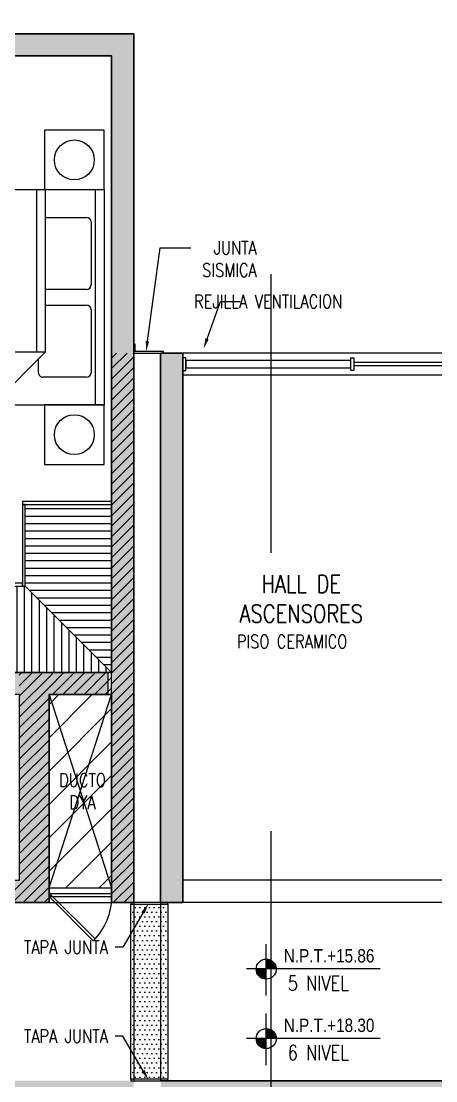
# Model space of a CAD drawing. Header units: millimetres. Extents: x -3 to 53, y -269 to 39.
# Drawn here: x 22.26 to 25.05, y -59.93 to -52.79 of the extents above; entities that cross this region are included whole.
import ezdxf
from ezdxf import colors
from ezdxf.entities.mleader import LeaderData, LeaderLine
from ezdxf.enums import TextEntityAlignment as Align
from ezdxf.math import Vec2, Vec3

# ---------------------------------------------------------------- set-up
doc = ezdxf.new("R2010")
doc.units = ezdxf.units.MM
doc.header["$LTSCALE"] = 15
for name, pattern in [('CENTER', [2, 1.25, -0.25, 0.25, -0.25]), ('HIDDEN', [0.375, 0.25, -0.125]), ('HIDDEN2', [0.1875, 0.125, -0.0625])]:
    doc.linetypes.add(name, pattern=pattern)
doc.layers.get('0').update_dxf_attribs({"color": 250})
for name, color, linetype in [('A-CORTE', 250, 'CENTER'), ('A-EST HATCH', 250, 'Continuous'), ('A-EST PLACAS', 250, 'Continuous'), ('A-EST VIGAS', 250, 'HIDDEN2'), ('A-HATCH', 250, 'Continuous'), ('A-LINEAS', 250, 'Continuous'), ('A-MOBILIARIO', 250, 'Continuous'), ('A-MURO BAJO', 251, 'Continuous'), ('A-NIVELES-NPT', 252, 'Continuous'), ('A-PROYECCIONES', 250, 'HIDDEN2'), ('A-TEXTO-ACABADO PISO', 250, 'Continuous'), ('A-TEXTO-AMBIENTE', 252, 'Continuous'), ('A-TEXTO-INDICACIONES', 250, 'Continuous'), ('AREA MODIF', 250, 'Continuous'), ('DLP_MOBILIARIO FIJO', 250, 'Continuous'), ('DLP_MURO BAJO', 250, 'Continuous'), ('MURO CF 60', 250, 'Continuous')]:
    doc.layers.add(name, color=color, linetype=linetype)
doc.layers.add('A-MUROS', color=252, linetype='Continuous', lineweight=30)
doc.styles.add('R80', font='ARIALN.TTF', dxfattribs={"height": 2.03})
doc.styles.add('ROMANS', font='romans.shx', dxfattribs={"width": 0.8})
doc.styles.add('TXT_COTAS', font='romans.shx', dxfattribs={"width": 0.8})
pattern_1 = [(45, (359.99941, -63.45593), (-0.035355339, 0.035355339), [])]

# ---------------------------------------------------------------- blocks, each defined once
blk = doc.blocks.new('EST.PT')
at = {"layer": 'A-EST HATCH'}
h = blk.add_hatch(color=256, dxfattribs=at)
h.dxf.hatch_style = 1
h.paths.add_polyline_path([(39.55, -2.74), (39.55, 3.325), (38.05, 3.325), (38.05, 2.575), (37.9, 2.575), (37.9, 3.525), (39.7, 3.525), (39.7, 2.65), (41.2, 2.65), (41.2, 3.15), (41.35, 3.15), (41.35, 2.45), (39.7, 2.45), (39.7, -2.74)])
h.paths.add_polyline_path([(18.45, 7.325), (20.05, 7.325), (20.05, 10.425), (18.85, 10.425), (18.85, 10.575), (20.2, 10.575), (20.2, 7.175), (18.45, 7.175)])
h.paths.add_polyline_path([(17.65, 10.575), (17.5, 10.575), (17.5, 7.175), (17.65, 7.175)])
h.paths.add_polyline_path([(12.15, 11.05), (11.85, 11.05), (11.85, 10.9), (12, 10.9), (12, 7.825), (12.15, 7.825)])
h.paths.add_polyline_path([(15.1, 10.425), (15.1, 7.325), (16.7, 7.325), (16.7, 7.175), (14.95, 7.175), (14.95, 10.575), (16.3, 10.575), (16.3, 10.425)])
h.paths.add_polyline_path([(5.85, 10.9), (5.25, 10.9), (5.25, 11.05), (6, 11.05), (6, 7.65), (4.85, 7.65), (4.85, 7.8), (5.85, 7.8)])
h.paths.add_polyline_path([(4.05, 11.05), (4.05, 7.65), (3.9, 7.65), (3.9, 11.05)])
h.paths.add_polyline_path([(3.1, 7.8), (1.5, 7.8), (1.5, 10.9), (2.7, 10.9), (2.7, 11.05), (1.35, 11.05), (1.35, 7.65), (3.1, 7.65)])
h.paths.add_polyline_path([(5.85, -2.65), (5.25, -2.65), (5.25, -2.8), (6, -2.8), (6, 0.6), (4.85, 0.6), (4.85, 0.45), (5.85, 0.45)])
h.paths.add_polyline_path([(4.05, -2.8), (4.05, 0.6), (3.9, 0.6), (3.9, -2.8)])
h.paths.add_polyline_path([(3.1, 0.45), (1.5, 0.45), (1.5, -2.65), (2.7, -2.65), (2.7, -2.8), (1.35, -2.8), (1.35, 0.6), (3.1, 0.6)])
h.paths.add_polyline_path([(8.7, 0.7), (8.85, 0.7), (8.85, -2.65), (9, -2.65), (9, -2.8), (8.7, -2.8)])
h.paths.add_polyline_path([(18.45, 0.925), (20.05, 0.925), (20.05, -2.175), (18.85, -2.175), (18.85, -2.325), (20.2, -2.325), (20.2, 1.075), (18.45, 1.075)])
h.paths.add_polyline_path([(17.65, -2.325), (17.5, -2.325), (17.5, 1.075), (17.65, 1.075)])
h.paths.add_polyline_path([(12.15, -2.8), (11.85, -2.8), (11.85, -2.65), (12, -2.65), (12, 0.425), (12.15, 0.425)])
h.paths.add_polyline_path([(15.1, -2.175), (15.1, 0.925), (16.7, 0.925), (16.7, 1.075), (14.95, 1.075), (14.95, -2.325), (16.3, -2.325), (16.3, -2.175)])
h.paths.add_polyline_path([(31.6, 7.325), (30, 7.325), (30, 10.425), (31.2, 10.425), (31.2, 10.575), (29.85, 10.575), (29.85, 7.175), (31.6, 7.175)])
h.paths.add_polyline_path([(32.4, 10.575), (32.55, 10.575), (32.55, 7.175), (32.4, 7.175)])
h.paths.add_polyline_path([(38.2, 11.05), (38.2, 10.9), (38.05, 10.9), (38.05, 7.825), (37.9, 7.825), (37.9, 11.05)])
h.paths.add_polyline_path([(34.95, 10.425), (34.95, 7.325), (33.35, 7.325), (33.35, 7.175), (35.1, 7.175), (35.1, 10.575), (33.75, 10.575), (33.75, 10.425)])
h.paths.add_polyline_path([(39.7, 5.8), (41.35, 5.8), (41.35, 5.1), (41.2, 5.1), (41.2, 5.6), (39.7, 5.6), (39.7, 4.725), (37.9, 4.725), (37.9, 5.675), (38.05, 5.675), (38.05, 4.925), (39.55, 4.925), (39.55, 10.99), (39.7, 10.99)])
h.paths.add_polyline_path([(44.2, 10.9), (44.8, 10.9), (44.8, 11.05), (44.05, 11.05), (44.05, 7.65), (45.2, 7.65), (45.2, 7.8), (44.2, 7.8)])
h.paths.add_polyline_path([(46, 11.05), (46, 7.65), (46.15, 7.65), (46.15, 11.05)])
h.paths.add_polyline_path([(46.95, 7.8), (48.55, 7.8), (48.55, 10.9), (47.35, 10.9), (47.35, 11.05), (48.7, 11.05), (48.7, 7.65), (46.95, 7.65)])
h.paths.add_polyline_path([(46, -2.8), (46, 0.6), (46.15, 0.6), (46.15, -2.8)])
h.paths.add_polyline_path([(46.95, 0.45), (48.55, 0.45), (48.55, -2.65), (47.35, -2.65), (47.35, -2.8), (48.7, -2.8), (48.7, 0.6), (46.95, 0.6)])
h.paths.add_polyline_path([(41.35, 0.7), (41.2, 0.7), (41.2, -2.65), (41.05, -2.65), (41.05, -2.8), (41.35, -2.8)])
h.paths.add_polyline_path([(31.6, 0.925), (30, 0.925), (30, -2.175), (31.2, -2.175), (31.2, -2.325), (29.85, -2.325), (29.85, 1.075), (31.6, 1.075)])
h.paths.add_polyline_path([(32.4, -2.325), (32.55, -2.325), (32.55, 1.075), (32.4, 1.075)])
h.paths.add_polyline_path([(37.9, -2.8), (38.2, -2.8), (38.2, -2.65), (38.05, -2.65), (38.05, 0.425), (37.9, 0.425)])
h.paths.add_polyline_path([(34.95, -2.175), (34.95, 0.925), (33.35, 0.925), (33.35, 1.075), (35.1, 1.075), (35.1, -2.325), (33.75, -2.325), (33.75, -2.175)])
h.paths.add_polyline_path([(10.35, 3.525), (12.15, 3.525), (12.15, 2.575), (12, 2.575), (12, 3.325), (10.5, 3.325), (10.5, -2.74), (10.35, -2.74), (10.35, 2.45), (8.7, 2.45), (8.7, 3.15), (8.85, 3.15), (8.85, 2.65), (10.35, 2.65)])
h.paths.add_polyline_path([(44.05, -2.8), (44.05, 0.6), (45.2, 0.6), (45.2, 0.45), (44.2, 0.45), (44.2, -2.65), (44.8, -2.65), (44.8, -2.8)])
h.paths.add_polyline_path([(46.9532, 5.55), (47.1, 5.55), (47.1, 6.75), (44.95, 6.75), (44.95, 6.6), (45.4, 6.6), (45.4, 5), (45.6, 5), (45.6, 6.6), (46.95, 6.6), (46.95, 5.55)], flags=17)
h.paths.add_polyline_path([(46.9532, 2.7), (47.1, 2.7), (47.1, 1.5), (44.95, 1.5), (44.95, 1.65), (45.4, 1.65), (45.4, 3.25), (45.6, 3.25), (45.6, 1.65), (46.95, 1.65), (46.95, 2.7)], flags=17)
h.paths.add_polyline_path([(41.1999, 4.2), (44.05, 4.2), (44.05, 6.75), (44.2, 6.75), (44.2, 4.2), (46.95, 4.2), (46.95, 4.8), (47.1, 4.8), (47.1, 4.2), (49.9, 4.2), (49.9, 8.15), (49.85, 8.15), (49.85, 8.25), (50.05, 8.25), (50.05, 0), (49.85, 0), (49.85, 0.1), (49.9, 0.1), (49.9, 4.05), (47.1, 4.05), (47.1, 3.45), (46.95, 3.45), (46.95, 4.05), (44.2, 4.05), (44.2, 1.5), (44.05, 1.5), (44.05, 4.05), (41.1999, 4.05)])
h.paths.add_polyline_path([(41.35, 11.05), (41.35, 7.55), (41.2, 7.55), (41.2, 10.9), (41.05, 10.9), (41.05, 11.05)])
h.paths.add_polyline_path([(10.35, 10.99), (10.35, 5.8), (8.7, 5.8), (8.7, 5.1), (8.85, 5.1), (8.85, 5.6), (10.35, 5.6), (10.35, 4.725), (12.15, 4.725), (12.15, 5.675), (12, 5.675), (12, 4.925), (10.5, 4.925), (10.5, 10.99)])
h.paths.add_polyline_path([(2.95, 4.2), (0.15, 4.2), (0.15, 8.15), (0.2, 8.15), (0.2, 8.25), (0, 8.25), (0, 0), (0.2, 0), (0.2, 0.1), (0.15, 0.1), (0.15, 4.05), (2.95, 4.05), (2.95, 3.45), (3.1, 3.45), (3.1, 4.05), (5.85, 4.05), (5.85, 1.5), (6, 1.5), (6, 4.05), (8.8501, 4.05), (8.8501, 4.2), (6, 4.2), (6, 6.75), (5.85, 6.75), (5.85, 4.2), (3.1, 4.2), (3.1, 4.8), (2.95, 4.8)])
h.paths.add_polyline_path([(8.7, 11.05), (9, 11.05), (9, 10.9), (8.85, 10.9), (8.85, 7.55), (8.7, 7.55)])
h.paths.add_polyline_path([(3.0968, 5.55), (2.95, 5.55), (2.95, 6.75), (5.1, 6.75), (5.1, 6.6), (4.65, 6.6), (4.65, 5), (4.45, 5), (4.45, 6.6), (3.1, 6.6), (3.1, 5.55)], flags=17)
h.paths.add_polyline_path([(3.0968, 2.7), (2.95, 2.7), (2.95, 1.5), (5.1, 1.5), (5.1, 1.65), (4.65, 1.65), (4.65, 3.25), (4.45, 3.25), (4.45, 1.65), (3.1, 1.65), (3.1, 2.7)], flags=17)
h.paths.add_polyline_path([(23.35, 4.725), (23.2, 4.725), (23.2, 8.425), (23.35, 8.425)])
h.paths.add_polyline_path([(27.6, 4.725), (37, 4.725), (37, 4.875), (33.45, 4.875), (33.45, 6.275), (33.25, 6.275), (33.25, 4.875), (30.35, 4.875), (30.35, 6.275), (30.2, 6.275), (30.2, 4.875), (27.8, 4.875), (27.8, 6.125), (29.45, 6.125), (29.45, 6.275), (27.175, 6.275), (27.175, 6.125), (27.6, 6.125)])
h.paths.add_polyline_path([(27.15, 4.725), (25.15, 4.725), (25.15, 4.875), (27, 4.875), (27, 8.275), (25.15, 8.275), (25.15, 8.425), (27, 8.425), (27, 10.575), (27.85, 10.575), (27.85, 10.425), (27.15, 10.425)])
h.paths.add_polyline_path([(22.45, 6.125), (22.45, 4.725), (13.05, 4.725), (13.05, 4.875), (16.6, 4.875), (16.6, 6.275), (16.8, 6.275), (16.8, 4.875), (19.7, 4.875), (19.7, 6.275), (19.85, 6.275), (19.85, 4.875), (22.25, 4.875), (22.25, 6.125), (20.6, 6.125), (20.6, 6.275), (22.845, 6.275), (22.845, 6.125)])
h.paths.add_polyline_path([(22.87, 10.425), (22.2, 10.425), (22.2, 10.575), (23.02, 10.575), (23.02, 4.725), (22.87, 4.725)])
h.paths.add_polyline_path([(23.02, 1.95), (23.02, -2.325), (22.2, -2.325), (22.2, -2.175), (22.87, -2.175), (22.87, 1.95)])
h.paths.add_polyline_path([(21.05, 1.975), (21.05, 2.125), (22.82, 2.125), (22.82, 3.375), (20.3, 3.375), (20.3, 1.975), (20.15, 1.975), (20.15, 3.375), (16.8, 3.375), (16.8, 1.975), (16.6, 1.975), (16.6, 3.375), (13.05, 3.375), (13.05, 3.525), (23.02, 3.525), (23.02, 1.975)])
h.paths.add_polyline_path([(27, 1.95), (27, -1.775), (23.35, -1.775), (23.35, 0.875), (25.7, 0.875), (25.7, 1.425), (26, 1.425), (26, 1.575), (25.55, 1.575), (25.55, 1.025), (23.35, 1.025), (23.35, 3.375), (26, 3.375), (26, 3.525), (23.2, 3.525), (23.2, -1.925), (27, -1.925), (27, -2.325), (27.85, -2.325), (27.85, -2.175), (27.15, -2.175), (27.15, 1.95)])
h.paths.add_polyline_path([(29, 1.975), (29, 2.125), (27.2, 2.125), (27.2, 3.375), (29.75, 3.375), (29.75, 1.975), (29.9, 1.975), (29.9, 3.375), (33.25, 3.375), (33.25, 1.975), (33.45, 1.975), (33.45, 3.375), (37, 3.375), (37, 3.525), (27, 3.525), (27, 1.975)])
at = {"layer": 'A-EST PLACAS'}
for points in [[(22.87, 10.425), (22.2, 10.425), (22.2, 10.575), (23.02, 10.575), (23.02, 4.725), (22.87, 4.725)], [(23.35, 4.725), (23.2, 4.725), (23.2, 8.425), (23.35, 8.425)], [(22.45, 6.125), (22.45, 4.725), (13.05, 4.725), (13.05, 4.875), (16.6, 4.875), (16.6, 6.275), (16.8, 6.275), (16.8, 4.875), (19.7, 4.875), (19.7, 6.275), (19.85, 6.275), (19.85, 4.875), (22.25, 4.875), (22.25, 6.125), (20.6, 6.125), (20.6, 6.275), (22.845, 6.275), (22.845, 6.125)]]:
    blk.add_lwpolyline(points, close=True, dxfattribs=at)
at = {"layer": 'A-EST VIGAS'}
for p, q in [((25.15, 8.425), (23.35, 8.425)), ((25.15, 8.275), (23.35, 8.275)), ((23.02, 4.725), (23.02, 3.525)), ((23.2, 4.725), (23.2, 3.525))]:
    blk.add_line(p, q, dxfattribs=at)
for points in [[(25.15, 4.875), (23.35, 4.875)], [(25.15, 4.725), (23.35, 4.725)]]:
    blk.add_lwpolyline(points, dxfattribs=at)
blk = doc.blocks.new('CAMA 2PLAZAS C_VELADOR')
for p, q in [((-1.8499, 0), (-0.3999, 0)), ((-1.8499, -0.06), (-1.8499, 0)), ((-0.3999, 0), (-0.3999, -0.06))]:
    blk.add_line(p, q)
at = {"linetype": 'Continuous'}
for p, q in [((-1.8499, -0.06), (-0.3999, -0.06)), ((-1.8499, -1.9), (-1.8499, -0.06)), ((-0.3999, -0.06), (-0.3999, -1.9)), ((-1.6633, -0.3958), (-1.6633, -0.1184)), ((-1.6327, -0.0878), (-1.2086, -0.0878)), ((-1.1779, -0.1184), (-1.1779, -0.3958)), ((-1.0719, -0.3958), (-1.0719, -0.1184)), ((-1.0413, -0.0878), (-0.6172, -0.0878)), ((-0.5866, -0.1184), (-0.5866, -0.4118)), ((-1.8499, -0.396), (-0.7546, -0.396)), ((-0.3999, -0.7507), (-0.7546, -0.396)), ((-0.7546, -0.396), (-0.7546, -0.7507)), ((-0.7546, -0.452), (-1.8499, -0.452)), ((-0.6172, -0.4424), (-0.7082, -0.4424)), ((-0.7546, -0.7507), (-0.3999, -0.7507)), ((-0.3999, -1.9), (-1.8499, -1.9))]:
    blk.add_line(p, q, dxfattribs=at)
for points in [[(-2.2499, -0.4), (-1.8499, -0.4), (-1.8499, 0), (-2.2499, 0)], [(-0.4, -0.4), (0, -0.4), (0, 0), (-0.4, 0)]]:
    blk.add_lwpolyline(points, close=True)
for centre in [(-2.0499, -0.2), (-0.2, -0.2)]:
    blk.add_circle(centre, 0.1344)
for centre, start, end in [((-1.6327, -0.1184), 90, 180), ((-1.2086, -0.1184), 0, 90), ((-1.0413, -0.1184), 90, 180), ((-0.6172, -0.1184), 0, 90), ((-0.6172, -0.4118), 270, 0)]:
    blk.add_arc(centre, 0.0306, start, end, dxfattribs=at)
blk = doc.blocks.new('N.01')
at = {"layer": 'A-HATCH'}
h = blk.add_hatch(dxfattribs=at)
h.set_pattern_fill('DOTS', color=256, scale=0.02)
h.set_pattern_definition([(0, (74.125015, 7.025), (0.015875, 0.03175), [0, -0.03175])])
h.paths.add_polyline_path([(4, 5.835), (4.25, 5.835), (4.25, 7.015), (4, 7.015)])
at = {"elevation": 0}
for points in [[(3.88, 10.625), (2.77, 10.625), (2.77, 10.675), (3.88, 10.675)], [(4, 7.025), (4.25, 7.025), (4.25, 7.015), (4, 7.015)], [(4, 5.835), (4.25, 5.835), (4.25, 7.015), (4, 7.015)], [(4, 5.835), (4.25, 5.835), (4.25, 5.825), (4, 5.825)]]:
    blk.add_lwpolyline(points, close=True, dxfattribs=at)
at = {"layer": 'A-MUROS'}
blk.add_line((4.05, 5.825, 0), (1.25, 5.825, 0), dxfattribs=at)
at = {"layer": 'A-MUROS', "elevation": 0}
blk.add_lwpolyline([(3.9, 7.025), (4.05, 7.025), (4.05, 10.725), (3.9, 10.725)], close=True, dxfattribs=at)
at = {"layer": 'DLP_MOBILIARIO FIJO', "elevation": 0}
blk.add_lwpolyline([(2.12, 10.66), (2.75, 10.66), (2.75, 10.64), (2.12, 10.64)], dxfattribs=at)
for points in [[(2.75, 10.6075), (2.77, 10.6075), (2.77, 10.6925), (2.75, 10.6925)], [(3.9, 10.6075), (3.88, 10.6075), (3.88, 10.6925), (3.9, 10.6925)]]:
    blk.add_lwpolyline(points, close=True, dxfattribs=at)
at = {"layer": 'DLP_MURO BAJO'}
for p, q in [((2.1, 10.725, 0), (3.9, 10.725, 0)), ((2.1, 10.575, 0), (3.9, 10.575, 0))]:
    blk.add_line(p, q, dxfattribs=at)
blk = doc.blocks.new('SIM NIVEL PLANTA')
at = {"linetype": 'Continuous'}
h = blk.add_hatch(dxfattribs=at)
h.set_pattern_fill('_USER', color=256, scale=0.089997, angle=45, style=0, pattern_type=0)
h.set_pattern_definition([(45, (31854.49523, 23864.84028), (-0.06363728001, 0.06363728001), [])])
h.paths.add_polyline_path([(-17.33, 0), (-15.98, 0, 0.409209), (-17.33, 1.33)])
h.paths.add_polyline_path([(-18.68, 0, 0.004279), (-18.68, -0.02, 0.414214), (-17.33, -1.37), (-17.33, 0)])
for p, q in [((-17.33, -3.58), (-17.33, 3.34)), ((-2, 0), (-20, 0))]:
    blk.add_line(p, q)
blk.add_circle((-17.33, -0.02), 1.35, dxfattribs=at)
at = {"style": 'R80'}
blk.add_attdef('N.P.T.+0.00', text='', height=1.8, dxfattribs=at).set_placement((-8.87, 1.77), align=Align.MIDDLE_CENTER)
blk = doc.blocks.new('*U93')
at = {"linetype": 'HIDDEN', "ltscale": 0.2}
for p, q in [((0.2968, 0.2968), (0, 0)), ((0.0127, -0.0127), (0.309, 0.2835)), ((0, 0), (0.0127, -0.0127))]:
    blk.add_line(p, q, dxfattribs=at)
blk.add_arc((0, 0), 0.4195, 0, 45, dxfattribs=at)
blk = doc.blocks.new('Cortes-Elev.')
at = {"layer": 'A-CORTE', "linetype": 'CENTER', "ltscale": 0.5}
blk.add_lwpolyline([(23.945, 20.8306), (23.945, 37.8534)], dxfattribs=at)
blk = doc.blocks.new('TEXTO DUCTOS PT')
at = {"layer": 'A-TEXTO-INDICACIONES', "insert": (21.325, -5.575, 0), "char_height": 0.09, "width": 0.4157, "attachment_point": 5, "style": 'ROMANS'}
blk.add_mtext('\\pxsm1,t16;DUCTO DYA', dxfattribs=at)

msp = doc.modelspace()

# ---------------------------------------------------------------- hatches: boundary and pattern name
at = {"layer": 'DLP_MOBILIARIO FIJO'}
h = msp.add_hatch(dxfattribs=at)
h.set_pattern_fill('_USER', color=256, scale=0.05, angle=180, pattern_type=0)
h.set_pattern_definition([(180, (-9788.895913, -3248.926706), (-6e-18, -0.05), [])])
h.paths.add_polyline_path([(22.87, -56.0489), (22.87, -57.1789), (22.29, -56.5989), (22.29, -56.0489)])
h = msp.add_hatch(dxfattribs=at)
h.set_pattern_fill('_USER', color=256, scale=0.05, angle=270, pattern_type=0)
h.set_pattern_definition([(270, (-7174.565155, -2490.44867), (0.05, -9e-18), [])])
h.paths.add_polyline_path([(21.0686, -57.1789), (22.87, -57.1789), (22.29, -56.5989), (21.0686, -56.5989)])
at = {"layer": 'MURO CF 60'}
h = msp.add_hatch(dxfattribs=at)
h.set_pattern_fill('_USER', color=256, scale=0.05, angle=45, pattern_type=0)
h.set_pattern_definition(pattern_1)
h.paths.add_polyline_path([(22.4494, -58.5809), (22.2494, -58.5809), (22.2494, -57.1809), (22.4494, -57.1809)])
h = msp.add_hatch(dxfattribs=at)
h.set_pattern_fill('_USER', color=256, scale=0.05, angle=45, pattern_type=0)
h.set_pattern_definition(pattern_1)
h.paths.add_polyline_path([(22.4494, -57.1809), (22.87, -57.1809), (22.87, -57.3309), (22.4494, -57.3309)])
h = msp.add_hatch(dxfattribs=at)
h.set_pattern_fill('_USER', color=256, scale=0.05, angle=45, pattern_type=0)
h.set_pattern_definition(pattern_1)
h.paths.add_polyline_path([(19.7494, -58.5809), (22.4494, -58.5809), (22.4494, -58.7309), (19.7494, -58.7309)])

# ---------------------------------------------------------------- linework, layer by layer
at = {"layer": 'A-LINEAS'}
for p, q in [((22.45, -57.3289), (22.87, -58.6289, 0)), ((22.45, -58.6289), (22.87, -57.3289, 0))]:
    msp.add_line(p, q, dxfattribs=at)
at = {"layer": 'A-MOBILIARIO'}
for p, q in [((22.45, -58.6689), (22.87, -58.6689, 0)), ((22.45, -58.6889), (22.87, -58.6889, 0))]:
    msp.add_line(p, q, dxfattribs=at)
at = {"layer": 'A-MURO BAJO'}
for p, q in [((22.45, -58.6289), (22.87, -58.6289, 0)), ((22.45, -58.7289), (22.87, -58.7289, 0))]:
    msp.add_line(p, q, dxfattribs=at)
at = {"layer": 'A-MUROS'}
msp.add_line((22.4, -58.7289, 0), (13.05, -58.7289), dxfattribs=at)
msp.add_lwpolyline([(22.87, -58.7289), (22.87, -57.3289), (22.45, -57.3289), (22.45, -58.7289), (22.4, -58.7289)], dxfattribs=at)
at = {"layer": 'DLP_MOBILIARIO FIJO', "elevation": 0}
for points in [[(22.27, -56.0289), (22.27, -56.0489), (22.87, -56.0489), (22.87, -56.0289)], [(22.27, -56.5989), (22.29, -56.5989), (22.29, -56.0489), (22.27, -56.0489)]]:
    msp.add_lwpolyline(points, close=True, dxfattribs=at)
for points in [[(22.87, -56.0489), (22.87, -57.1789), (22.29, -56.5989), (22.29, -56.0489)], [(22.27, -56.5989), (22.27, -56.5789), (21.0486, -56.5789), (21.0486, -56.5989), (22.29, -56.5989)]]:
    msp.add_lwpolyline(points, dxfattribs=at)
at = {"layer": 'DLP_MOBILIARIO FIJO'}
msp.add_lwpolyline([(22.29, -56.5989), (22.87, -57.1789), (21.0686, -57.1789), (21.0686, -56.5989)], dxfattribs=at)

# ---------------------------------------------------------------- block references
at = {"layer": 'A-EST PLACAS'}
msp.add_blockref('EST.PT', (0, -63.4539), dxfattribs=at)
at = {"layer": 'A-MOBILIARIO', "extrusion": (-4.49068e-08, -3.60286e-08, 1), "rotation": 270}
msp.add_blockref('CAMA 2PLAZAS C_VELADOR', (22.82, -55.7789, 0), dxfattribs=at)
at = {"layer": 'A-PROYECCIONES', "ltscale": 0.25, "xscale": -1, "rotation": 180}
msp.add_blockref('*U93', (22.45, -58.6889), dxfattribs=at)

# ---------------------------------------------------------------- next in the draw order: block references
at = {"xscale": -1}
msp.add_blockref('N.01', (27.25, -65.7539, 0), dxfattribs=at)

# ---------------------------------------------------------------- next in the draw order: hatches: boundary and pattern name
at = {"layer": 'AREA MODIF'}
h = msp.add_hatch(dxfattribs=at)
h.set_pattern_fill('ANSI31', color=256, scale=0.05, style=0)
h.set_pattern_definition([(45, (-0.0006, -63.45593), (-0.1122532, 0.1122532), [])])
h.paths.add_polyline_path([(22.4494, -57.3309), (22.87, -57.3309), (22.87, -58.6309), (22.4494, -58.6309)])
h.paths.add_polyline_path([(27.5994, -58.6309), (27.1494, -58.6309), (27.1494, -57.3309), (27.5994, -57.3309)])
at = {"layer": 'MURO CF 60'}
h = msp.add_hatch(dxfattribs=at)
h.set_pattern_fill('_USER', color=256, scale=0.05, angle=45, pattern_type=0)
h.set_pattern_definition([(45, (359.96941, -63.45593), (-0.035355339, 0.035355339), [])])
h.paths.add_polyline_path([(22.8694, -55.0289), (23.0194, -55.0289), (23.0194, -58.7309), (22.8694, -58.7309)])

# ---------------------------------------------------------------- next in the draw order: linework, layer by layer
at = {"elevation": 0}
msp.add_lwpolyline([(23.03, -55.0189), (23.03, -54.9689), (23.02, -54.9689), (23.02, -55.0289), (23.2199, -55.0289), (23.2199, -55.0189)], close=True, dxfattribs=at)
at = {"layer": 'A-MUROS'}
msp.add_lwpolyline([(22.87, -58.7289), (23.02, -58.7289), (23.02, -52.8789), (22.2, -52.8789), (22.2, -53.0289), (22.87, -53.0289), (22.87, -57.1789), (20.6, -57.1789)], dxfattribs=at)

# ---------------------------------------------------------------- next in the draw order: block references
at = {"layer": 'A-CORTE'}
msp.add_blockref('Cortes-Elev.', (0, -88.4539), dxfattribs=at)
at = {"layer": 'A-NIVELES-NPT', "xscale": 0.05, "yscale": 0.05, "zscale": 0.05}
for p, values in [((24.7776, -59.1758), {'N.P.T.+0.00': 'N.P.T.+15.86'}), ((24.7776, -59.6438), {'N.P.T.+0.00': 'N.P.T.+18.30'})]:
    msp.add_blockref('SIM NIVEL PLANTA', p, dxfattribs=at).add_auto_attribs(values)
at = {"layer": 'A-TEXTO-INDICACIONES'}
msp.add_blockref('TEXTO DUCTOS PT', (1.35, -52.4039), dxfattribs=at)

# ---------------------------------------------------------------- next in the draw order: texts
at = {"layer": 'A-NIVELES-NPT', "style": 'ROMANS', "width": 0.8}
for s, p in [('5 NIVEL', (24.0558, -59.3215)), ('6 NIVEL', (24.0558, -59.7895))]:
    msp.add_text(s, height=0.1, rotation=360, dxfattribs=at).set_placement(p)
at = {"layer": 'A-TEXTO-ACABADO PISO', "insert": (24.0853, -56.9268), "char_height": 0.09, "attachment_point": 2, "rotation": 359.99998, "style": 'ROMANS'}
msp.add_mtext_dynamic_manual_height_columns('PISO CERAMICO', width=1.20225, gutter_width=12.5, heights=[0], dxfattribs=at)
at = {"layer": 'A-TEXTO-AMBIENTE', "insert": (24.1472, -56.6835, 0), "char_height": 0.12, "width": 1.061918, "attachment_point": 5, "style": 'ROMANS'}
msp.add_mtext('\\pxqc;HALL DE \\PASCENSORES', dxfattribs=at)

# ---------------------------------------------------------------- next in the draw order: leaders
at = {"layer": 'A-TEXTO-INDICACIONES'}
ml = msp.add_multileader_mtext('Standard', dxfattribs=at)
ml.set_content('\\pxsm1,t16;JUNTA \\PSISMICA', color=256, style='TXT_COTAS')
ml.set_leader_properties(color=256)
ml.build(insert=Vec2(0, 0))
ml.multileader.update_dxf_attribs({"dogleg_length": 0.05, "arrow_head_size": 0.07})
ctx = ml.context
ctx.base_point, ctx.char_height, ctx.arrow_head_size, ctx.landing_gap_size, ctx.plane_origin = Vec3(23.4032, -54.3205), 0.09, 0.07, 0.05, Vec3(24.1169, -53.7371)
ctx.text_align_type = 2
notes = []
notes.append((ctx, [(1, (1, 1, 0), (23.1969, -54.3205), (1, 0), 0.2064, [(0, [(23.1025, -55.0189)], 0, [])])]))
ctx.mtext.insert, ctx.mtext.width, ctx.mtext.defined_height, ctx.mtext.alignment, ctx.mtext.flow_direction = Vec3(23.8475, -54.2755), 1.024058, 0.5146, 3, 5
ml = msp.add_multileader_mtext('Standard', dxfattribs=at)
ml.set_content('\\pxsm1,t16;REJILLA VENTILACION', color=256, style='TXT_COTAS')
ml.set_leader_properties(color=256)
ml.build(insert=Vec2(0, 0))
ml.multileader.update_dxf_attribs({"dogleg_length": 0.05, "arrow_head_size": 0.07})
ctx = ml.context
ctx.base_point, ctx.char_height, ctx.arrow_head_size, ctx.landing_gap_size, ctx.plane_origin = Vec3(23.7348, -54.6814), 0.09, 0.07, 0.05, Vec3(24.6146, -54.8197)
ctx.text_align_type = 2
notes.append((ctx, [(1, (1, 1, 0), (23.6045, -54.6814), (1, 0), 0.1303, [(0, [(23.4896, -54.9993)], 0, [])])]))
ctx.mtext.insert, ctx.mtext.width, ctx.mtext.defined_height, ctx.mtext.alignment, ctx.mtext.flow_direction = Vec3(24.4225, -54.6364), 1.024058, 0.5146, 3, 5
ml = msp.add_multileader_mtext('Standard', dxfattribs=at)
ml.set_content('\\pxsm1,t16;TAPA JUNTA ', color=256, style='TXT_COTAS')
ml.set_leader_properties(color=256)
ml.build(insert=Vec2(0, 0))
ml.multileader.update_dxf_attribs({"dogleg_length": 0.05, "arrow_head_size": 0.07})
ctx = ml.context
ctx.base_point, ctx.char_height, ctx.arrow_head_size, ctx.landing_gap_size, ctx.plane_origin = Vec3(22.4832, -59.0295), 0.09, 0.07, 0.05, Vec3(23.2535, -58.9152)
ctx.text_align_type = 2
notes.append((ctx, [(0, (1, 1, 0), (22.9452, -59.0295), (-1, 0), 0.05, [(0, [(23.1188, -58.7356)], 0, [])])]))
ctx.mtext.insert, ctx.mtext.width, ctx.mtext.defined_height, ctx.mtext.alignment, ctx.mtext.flow_direction = Vec3(22.8452, -58.9845), 0.539448, 0.5146, 3, 5
ml = msp.add_multileader_mtext('Standard', dxfattribs=at)
ml.set_content('\\pxsm1,t16;TAPA JUNTA ', color=256, style='TXT_COTAS')
ml.set_leader_properties(color=256)
ml.build(insert=Vec2(0, 0))
ml.multileader.update_dxf_attribs({"dogleg_length": 0.05, "arrow_head_size": 0.07})
ctx = ml.context
ctx.base_point, ctx.char_height, ctx.arrow_head_size, ctx.landing_gap_size, ctx.plane_origin = Vec3(22.4832, -59.6283), 0.09, 0.07, 0.05, Vec3(23.2535, -59.7426)
ctx.text_align_type = 2
notes.append((ctx, [(0, (1, 1, 0), (22.9452, -59.6283), (-1, 0), 0.05, [(0, [(23.1188, -59.9222)], 0, [])])]))
ctx.mtext.insert, ctx.mtext.width, ctx.mtext.defined_height, ctx.mtext.alignment, ctx.mtext.flow_direction = Vec3(22.8452, -59.5833), 0.539448, 0.5146, 3, 5
for ctx, leaders in notes:
    for number, flags, end, landing, length, lines in leaders:
        leader = LeaderData()
        leader.index, (leader.has_last_leader_line, leader.has_dogleg_vector, leader.attachment_direction) = number, flags
        leader.last_leader_point, leader.dogleg_vector, leader.dogleg_length = Vec3(end), Vec3(landing), length
        for number, points, colour, breaks in lines:
            line = LeaderLine()
            line.index, line.vertices, line.color, line.breaks = number, Vec3.list(points), colors.encode_raw_color(colour), breaks
            leader.lines.append(line)
        ctx.leaders.append(leader)

doc.saveas('drawing.dxf')
